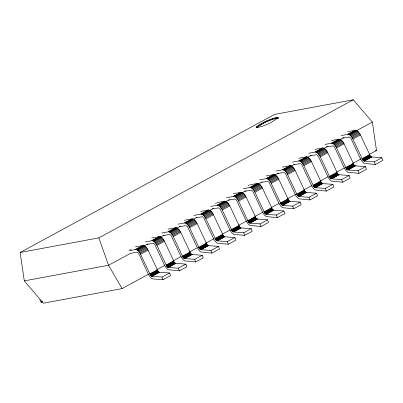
<?xml version="1.0" encoding="UTF-8"?>
<svg xmlns="http://www.w3.org/2000/svg" width="403" height="403" viewBox="0 0 403 403"><rect width="100%" height="100%" fill="white"/><g stroke="black" fill="none" stroke-linecap="round" stroke-linejoin="round"><path stroke-width="0.6" d="M256.197 127.126L256.258 127.701C263.995 126.275 272.156 122.804 278.02 117.585L277.823 117.374C270.075 118.653 262.439 122.376 256.197 127.126L256.53 127.852C262.771 123.101 270.408 119.379 278.156 118.099L278.352 118.311L278.02 117.585M148.591 274.186L122.044 288.593L43.373 303.207L24.291 280.901L20.15 252.49L274.599 114.407L353.27 99.793L372.352 122.099L376.488 150.51L369.299 154.414M20.15 252.49L98.821 237.871L353.27 99.793M129.993 249.82L131.071 249.235M215.414 203.47L216.492 202.885M248.072 185.743L249.15 185.158M129.02 250.772L135.514 249.563L143.05 245.472C145.584 245.553 147.1 248.188 148.148 250.187L158.127 271.355L159.502 272.221L169.567 272.982L170.56 275.597L163.024 279.687L152.959 278.926L151.352 278.241L148.672 275.017L139.03 254.081L137.861 252.621L136.708 252.172L130.542 253.321L108.558 265.25L24.291 280.901M145.352 241.911L151.845 240.702L159.381 236.611C161.915 236.692 163.427 239.327 164.479 241.326L174.459 262.494L175.829 263.361L185.894 264.121L186.891 266.736L179.35 270.826L168.247 269.733L166.54 268.333L165.003 266.151L154.807 244.399L153.291 243.306L146.868 244.46M161.684 233.05L168.177 231.841L175.713 227.75C178.247 227.831 179.758 230.466 180.811 232.466L190.785 253.633L192.16 254.495L202.225 255.255L203.218 257.875L195.682 261.965L184.574 260.872L182.871 259.472L181.335 257.29L171.139 235.538L169.623 234.445L163.2 235.594M178.01 224.184L184.503 222.98L192.045 218.889C194.573 218.97 196.09 221.605 197.138 223.605L207.117 244.767L208.492 245.634L218.557 246.394L219.549 249.014L212.013 253.104L200.906 252.011L199.198 250.611L197.666 248.429L187.471 226.672L185.954 225.584L179.531 226.733M193.752 215.434L200.835 214.119L208.371 210.028C210.905 210.104 212.416 212.744 213.469 214.744L223.448 235.906L224.824 236.773L234.884 237.533L235.881 240.153L228.345 244.243L217.237 243.15L215.529 241.75L213.993 239.568L203.797 217.811L202.281 216.723L195.858 217.872M210.673 206.462L217.167 205.258L224.703 201.168C227.237 201.243 228.748 203.878 229.801 205.878L239.775 227.045L241.15 227.912L251.215 228.672L252.207 231.292L244.671 235.382L233.564 234.284L231.861 232.889L230.325 230.707L220.129 208.95L218.612 207.862L212.19 209.011M226.41 197.712L233.493 196.392L241.034 192.307C243.568 192.382 245.079 195.017 246.127 197.017L256.106 218.184L257.482 219.051L267.547 219.811L268.539 222.431L261.003 226.516L249.895 225.423L248.193 224.028L246.656 221.846L236.46 200.09L234.944 198.996L228.521 200.15M243.331 188.74L249.825 187.531L257.361 183.441C259.895 183.521 261.406 186.156 262.459 188.156L272.438 209.323L273.813 210.19L283.873 210.95L284.871 213.565L277.335 217.655L266.227 216.562L264.519 215.162L262.983 212.986L252.792 191.229L251.271 190.135L244.848 191.289M259.663 179.879L266.156 178.67L273.692 174.58C276.226 174.66 277.738 177.295 278.79 179.295L288.77 200.462L290.14 201.329L300.205 202.084L301.197 204.704L293.661 208.794L282.558 207.701L280.851 206.301L279.314 204.12L269.118 182.368L267.602 181.274L261.179 182.423M275.99 171.013L282.488 169.809L290.024 165.719C292.558 165.799 294.069 168.434 295.122 170.434L305.096 191.596L306.471 192.463L316.536 193.223L317.529 195.843L309.993 199.933L298.885 198.84L297.182 197.44L295.646 195.259L285.45 173.502L283.934 172.413L277.511 173.562M292.321 162.152L298.814 160.948L306.351 156.858C308.884 156.933 310.401 159.573 311.448 161.573L321.428 182.735L322.803 183.602L332.868 184.362L333.86 186.982L326.324 191.072L315.217 189.979L313.509 188.579L311.972 186.398L301.782 164.641L300.265 163.553L293.842 164.701M308.653 153.291L315.146 152.087L322.682 147.997C325.216 148.072 326.727 150.712 327.78 152.707L337.759 173.874L339.13 174.741L349.194 175.501L350.192 178.121L342.651 182.211L331.548 181.113L329.84 179.718L328.304 177.537L318.108 155.78L316.592 154.692L310.169 155.84M324.984 144.43L331.478 143.221L339.014 139.136C341.548 139.211 343.059 141.846 344.112 143.846L354.086 165.013L355.461 165.88L365.526 166.641L366.518 169.26L358.982 173.345L347.875 172.252L346.172 170.857L344.636 168.676L334.44 146.919L332.923 145.826L326.501 146.979M341.311 135.569L347.804 134.36L355.345 130.27C357.874 130.35 359.39 132.985 360.438 134.985L370.417 156.152L371.793 157.019L381.858 157.78L382.85 160.394L375.314 164.484L364.206 163.391L362.499 161.991L360.967 159.815L350.771 138.058L349.255 136.965L342.832 138.118M135.514 249.563L143.559 245.467M151.845 240.702L159.89 236.606M168.177 231.841L176.217 227.745M184.503 222.98L192.548 218.879M200.835 214.119L208.88 210.018M217.167 205.258L225.206 201.157M233.493 196.392L241.538 192.296M249.825 187.531L257.87 183.436M266.156 178.67L274.201 174.575M282.488 169.809L290.528 165.709M298.814 160.948L306.859 156.848M315.146 152.087L323.191 147.987M331.478 143.221L339.517 139.126M347.804 134.36L355.849 130.265M136.023 249.558L136.587 249.709L144.123 245.618M152.354 240.697L152.913 240.848L160.454 236.757M168.681 231.831L169.245 231.982L176.781 227.891M185.012 222.97L185.576 223.121L193.113 219.031M201.344 214.109L201.908 214.26L209.444 210.17M217.67 205.248L218.235 205.399L225.771 201.309M234.002 196.387L234.566 196.538L242.102 192.448M250.334 187.526L250.898 187.677L258.434 183.587M266.66 178.66L267.224 178.811L274.765 174.721M282.992 169.799L283.556 169.95L291.092 165.86M299.323 160.938L299.887 161.089L307.424 156.999M315.655 152.077L316.214 152.228L323.755 148.138M331.981 143.216L332.546 143.367L340.082 139.277M348.313 134.355L348.877 134.506L356.413 130.416M144.123 245.951L147.946 243.875M160.449 237.085L164.278 235.009M176.781 228.224L180.604 226.148M193.113 219.363L196.936 217.288M209.444 210.502L213.268 208.427M225.771 201.641L229.599 199.566M242.102 192.78L245.926 190.705M258.434 183.914L262.257 181.839M274.76 175.053L278.589 172.978M291.092 166.192L294.915 164.117M307.424 157.331L311.247 155.256M323.755 148.47L327.579 146.395M340.082 139.609L343.905 137.534M356.413 130.743L372.352 122.099M136.587 249.709L137.191 250.011L144.727 245.921M152.913 240.848L153.518 241.15L161.054 237.06M169.245 231.982L169.849 232.289L177.385 228.199M185.576 223.121L186.181 223.428L193.717 219.338M201.908 214.26L202.508 214.567L210.049 210.477M218.235 205.399L218.839 205.701L226.375 201.611M234.566 196.538L235.171 196.84L242.707 192.75M250.898 187.677L251.502 187.979L259.038 183.889M267.224 178.811L267.829 179.118L275.365 175.028M283.556 169.95L284.16 170.257L291.696 166.167M299.887 161.089L300.492 161.396L308.028 157.306M316.214 152.228L316.818 152.53L324.355 148.445M332.546 143.367L333.15 143.669L340.686 139.579M348.877 134.506L349.482 134.809L357.018 130.718M39.766 299.782L41.136 302.331L42.214 301.746M137.191 250.011L137.816 250.459L145.352 246.374M153.518 241.15L154.142 241.599L161.684 237.508M169.849 232.289L170.474 232.738L178.01 228.647M186.181 223.428L186.806 223.877L194.342 219.786M202.508 214.567L203.137 215.016L210.673 210.925M218.839 205.701L219.464 206.155L227 202.064M235.171 196.84L235.795 197.294L243.331 193.203M251.502 187.979L252.127 188.428L259.663 184.337M267.829 179.118L268.453 179.567L275.995 175.476M284.16 170.257L284.785 170.706L292.321 166.615M300.492 161.396L301.117 161.845L308.653 157.754M316.818 152.53L317.443 152.984L324.984 148.893M333.15 143.669L333.775 144.123L341.311 140.032M349.482 134.809L350.106 135.257L357.642 131.166M137.816 250.459L138.441 251.044L145.982 246.953M154.142 241.599L154.772 242.183L162.308 238.092M170.474 232.738L171.104 233.317L178.64 229.231M186.806 223.877L187.435 224.456L194.971 220.365M203.137 215.016L203.762 215.595L211.298 211.504M219.464 206.155L220.093 206.734L227.63 202.644M235.795 197.294L236.425 197.873L243.961 193.783M252.127 188.428L252.752 189.012L260.293 184.922M268.453 179.567L269.083 180.151L276.619 176.061M284.785 170.706L285.415 171.285L292.951 167.195M301.117 161.845L301.746 162.424L309.282 158.334M317.443 152.984L318.073 153.563L325.609 149.473M333.775 144.123L334.404 144.702L341.94 140.612M350.106 135.257L350.736 135.841L358.272 131.751M138.441 251.044L139.055 251.739L146.591 247.649M154.772 242.183L155.387 242.878L162.923 238.788M171.104 233.317L171.713 234.012L179.254 229.922M187.435 224.456L188.045 225.151L195.581 221.061M203.762 215.595L204.376 216.29L211.913 212.2M220.093 206.734L220.703 207.429L228.244 203.339M236.425 197.873L237.035 198.568L244.571 194.478M252.752 189.012L253.366 189.707L260.902 185.617M269.083 180.151L269.698 180.841L277.234 176.751M285.415 171.285L286.024 171.98L293.56 167.89M301.746 162.424L302.356 163.119L309.892 159.029M318.073 153.563L318.687 154.258L326.223 150.168M334.404 144.702L335.014 145.397L342.555 141.307M350.736 135.841L351.345 136.536L358.882 132.446M139.055 251.739L139.629 252.525L147.171 248.434M155.387 242.878L155.961 243.664L163.497 239.573M171.713 234.012L172.293 234.803L179.829 230.712M188.045 225.151L188.624 225.937L196.16 221.852M204.376 216.29L204.951 217.076L212.487 212.986M220.703 207.429L221.282 208.215L228.818 204.125M237.035 198.568L237.614 199.354L245.15 195.264M253.366 189.707L253.94 190.493L261.482 186.403M269.698 180.841L270.272 181.632L277.808 177.542M286.024 171.98L286.604 172.766L294.14 168.681M302.356 163.119L302.93 163.905L310.471 159.815M318.687 154.258L319.262 155.044L326.798 150.954M335.014 145.397L335.593 146.183L343.129 142.093M351.345 136.536L351.925 137.322L359.461 133.232M139.629 252.525L140.158 253.381L147.694 249.291M155.961 243.664L156.485 244.52L164.021 240.43M172.293 234.803L172.816 235.654L180.353 231.569M188.624 225.937L189.148 226.793L196.684 222.703M204.951 217.076L205.475 217.932L213.016 213.842M221.282 208.215L221.806 209.071L229.342 204.981M237.614 199.354L238.138 200.21L245.674 196.12M253.94 190.493L254.464 191.349L262.005 187.259M270.272 181.632L270.796 182.488L278.332 178.398M286.604 172.766L287.127 173.622L294.664 169.532M302.93 163.905L303.459 164.762L310.995 160.671M319.262 155.044L319.786 155.901L327.322 151.81M335.593 146.183L336.117 147.04L343.653 142.949M351.925 137.322L352.449 138.179L359.985 134.088M169.567 272.982L162.026 277.073L151.966 276.312L150.591 275.445L140.612 254.278L148.148 250.187M185.894 264.121L178.358 268.207L168.293 267.451L166.918 266.585L156.943 245.417L164.479 241.326M202.225 255.255L194.689 259.346L184.624 258.585L183.249 257.719L173.27 236.556L180.811 232.466M218.557 246.394L211.016 250.485L200.956 249.724L199.581 248.858L189.601 227.695L197.138 223.605M234.884 237.533L227.347 241.624L217.282 240.863L215.912 239.997L205.933 218.829L213.469 214.744M251.215 228.672L243.679 232.763L233.614 232.002L232.239 231.136L222.265 209.968L229.801 205.878M267.547 219.811L260.011 223.902L249.946 223.141L248.57 222.275L238.591 201.107L246.127 197.017M283.873 210.95L276.337 215.041L266.272 214.28L264.902 213.414L254.923 192.246L262.459 188.156M300.205 202.084L292.669 206.175L282.604 205.414L281.229 204.553L271.254 183.385L278.79 179.295M316.536 193.223L309 197.314L298.935 196.553L297.56 195.687L287.581 174.524L295.122 170.434M332.868 184.362L325.327 188.453L315.267 187.692L313.892 186.826L303.912 165.663L311.448 161.573M349.194 175.501L341.658 179.592L331.593 178.831L330.223 177.965L320.244 156.797L327.78 152.707M365.526 166.641L357.99 170.731L347.925 169.97L346.55 169.104L336.57 147.936L344.112 143.846M381.858 157.78L374.316 161.87L364.257 161.109L362.881 160.243L352.902 139.075L360.438 134.985M156.888 269.683L164.636 265.481M172.932 260.978L181.229 256.474M189.526 251.971L197.269 247.769M205.565 243.266L213.862 238.762M222.159 234.259L230.461 229.76M238.203 225.554L246.5 221.056M254.797 216.552L263.094 212.049M270.836 207.847L279.138 203.344M287.435 198.84L295.731 194.337M303.474 190.135L311.771 185.632M320.068 181.128L328.364 176.63M336.112 172.424L344.409 167.925M352.706 163.422L361.002 158.918M149.614 273.944L157.155 269.854M165.945 265.083L173.481 260.993M182.277 256.222L189.813 252.132M198.603 247.356L206.145 243.271M214.935 238.495L222.471 234.405M231.267 229.634L238.803 225.544M247.598 220.773L255.134 216.683M263.925 211.913L271.461 207.822M280.256 203.052L287.792 198.961M296.588 194.191L304.124 190.1M312.914 185.325L320.456 181.234M329.246 176.464L336.782 172.373M345.578 167.603L353.114 163.512M361.904 158.742L369.445 154.651M149.82 274.352L157.356 270.262M166.152 265.491L173.688 261.401M182.483 256.63L190.02 252.54M198.81 247.769L206.351 243.679M215.142 238.908L222.678 234.818M231.473 230.048L239.009 225.957M247.805 221.182L255.341 217.091M264.131 212.321L271.667 208.23M280.463 203.46L287.999 199.369M296.794 194.599L304.33 190.508M313.121 185.738L320.657 181.647M329.453 176.877L336.989 172.786M345.784 168.011L353.32 163.92M362.111 159.15L369.652 155.059M150.057 274.745L157.593 270.655M166.389 265.884L173.925 261.794M182.715 257.023L190.256 252.933M199.047 248.162L206.583 244.072M215.378 239.301L222.914 235.211M231.71 230.44L239.246 226.35M248.036 221.574L255.573 217.484M264.368 212.713L271.904 208.623M280.7 203.853L288.236 199.762M297.026 194.992L304.562 190.901M313.358 186.131L320.894 182.04M329.689 177.27L337.225 173.179M346.016 168.404L353.557 164.318M362.347 159.543L369.883 155.452M150.314 275.113L157.85 271.023M166.646 266.252L174.182 262.162M182.977 257.391L190.513 253.301M199.304 248.53L206.845 244.44M215.635 239.664L223.171 235.579M231.967 230.803L239.503 226.713M248.293 221.942L255.834 217.852M264.625 213.081L272.161 208.991M280.956 204.22L288.493 200.13M297.288 195.359L304.824 191.269M313.615 186.498L321.151 182.408M329.946 177.632L337.482 173.542M346.278 168.771L353.814 164.681M362.604 159.91L370.145 155.82M150.591 275.445L158.127 271.355M166.918 266.585L174.459 262.494M183.249 257.719L190.785 253.633M199.581 248.858L207.117 244.767M215.912 239.997L223.448 235.906M232.239 231.136L239.775 227.045M248.57 222.275L256.106 218.184M264.902 213.414L272.438 209.323M281.229 204.553L288.77 200.462M297.56 195.687L305.096 191.596M313.892 186.826L321.428 182.735M330.223 177.965L337.759 173.874M346.55 169.104L354.086 165.013M362.881 160.243L370.417 156.152M150.873 275.733L158.409 271.642M167.205 266.867L174.741 262.781M183.536 258.006L191.072 253.915M199.863 249.145L207.399 245.054M216.194 240.284L223.73 236.193M232.526 231.423L240.062 227.332M248.853 222.562L256.394 218.471M265.184 213.701L272.72 209.61M281.516 204.835L289.052 200.744M297.847 195.974L305.383 191.883M314.174 187.113L321.71 183.022M330.505 178.252L338.041 174.161M346.837 169.391L354.373 165.301M363.163 160.53L370.705 156.44M151.16 275.964L158.696 271.874M167.492 267.103L175.028 263.013M183.823 258.242L191.36 254.152M200.15 249.381L207.686 245.291M216.482 240.52L224.018 236.43M232.813 231.66L240.349 227.569M249.14 222.794L256.681 218.703M265.471 213.933L273.007 209.842M281.803 205.072L289.339 200.981M298.129 196.211L305.67 192.12M314.461 187.35L321.997 183.259M330.792 178.489L338.329 174.398M347.124 169.623L354.66 165.532M363.451 160.762L370.987 156.671M151.442 276.146L158.978 272.055M167.774 267.28L175.31 263.189M184.106 258.419L191.642 254.328M200.432 249.558L207.968 245.467M216.764 240.697L224.3 236.606M233.095 231.836L240.631 227.745M249.422 222.975L256.958 218.884M265.753 214.109L273.289 210.023M282.085 205.248L289.621 201.157M298.411 196.387L305.953 192.296M314.743 187.526L322.279 183.436M331.075 178.665L338.611 174.575M347.406 169.804L354.942 165.714M363.733 160.943L371.269 156.853M151.714 276.262L159.25 272.171M168.041 267.396L175.582 263.305M184.373 258.535L191.909 254.444M200.704 249.674L208.24 245.583M217.036 240.813L224.572 236.722M233.362 231.952L240.898 227.861M249.694 223.091L257.23 219M266.025 214.225L273.561 210.139M282.352 205.364L289.888 201.273M298.683 196.503L306.22 192.412M315.015 187.642L322.551 183.551M331.342 178.781L338.883 174.69M347.673 169.92L355.209 165.829M364.005 161.059L371.541 156.969M151.966 276.312L159.502 272.221M168.293 267.451L175.829 263.361M184.624 258.585L192.16 254.495M200.956 249.724L208.492 245.634M217.282 240.863L224.824 236.773M233.614 232.002L241.15 227.912M249.946 223.141L257.482 219.051M266.272 214.28L273.813 210.19M282.604 205.414L290.14 201.329M298.935 196.553L306.471 192.463M315.267 187.692L322.803 183.602M331.593 178.831L339.13 174.741M347.925 169.97L355.461 165.88M364.257 161.109L371.793 157.019M41.136 302.331L42.703 301.515M347.668 131.695L355.345 130.27M331.337 140.561L339.014 139.136M315.01 149.422L322.682 147.997M298.678 158.283L306.351 156.858M282.347 167.144L290.024 165.719M375.258 150.742L376.488 150.51M266.02 176.005L273.692 174.58M249.689 184.866L257.361 183.441M233.357 193.732L241.034 192.307M217.026 202.593L224.703 201.168M200.699 211.454L208.371 210.028M184.367 220.315L192.045 218.889M168.036 229.176L175.713 227.75M151.709 238.037L159.381 236.611M135.378 246.898L143.05 245.472M122.044 288.593L108.558 265.25L98.821 237.871M352.449 138.179L352.902 139.075M336.117 147.04L336.57 147.936M319.786 155.901L320.244 156.797M303.459 164.762L303.912 165.663M287.127 173.622L287.581 174.524M270.796 182.488L271.254 183.385M254.464 191.349L254.923 192.246M238.138 200.21L238.591 201.107M221.806 209.071L222.265 209.968M205.475 217.932L205.933 218.829M189.148 226.793L189.601 227.695M172.816 235.654L173.27 236.556M156.485 244.52L156.943 245.417M140.158 253.381L140.612 254.278M277.823 117.374L278.156 118.099M277.299 117.318L277.632 118.044M276.463 117.424L276.796 118.15M275.34 117.681L275.672 118.406M273.964 118.089L274.297 118.814M272.378 118.633L272.71 119.359M270.63 119.293L270.962 120.018M268.776 120.054L269.108 120.779M266.867 120.89L267.199 121.61M264.962 121.771L265.295 122.497M263.119 122.678L263.451 123.404M261.401 123.585L261.728 124.31M259.849 124.456L260.182 125.182M258.514 125.268L258.847 125.993M257.446 125.998L257.774 126.723M256.661 126.628L256.993 127.348M374.316 161.87L375.314 164.484M357.99 170.731L358.982 173.345M341.658 179.592L342.651 182.211M325.327 188.453L326.324 191.072M309 197.314L309.993 199.933M292.669 206.175L293.661 208.794M276.337 215.041L277.335 217.655M260.011 223.902L261.003 226.516M243.679 232.763L244.671 235.382M227.347 241.624L228.345 244.243M211.016 250.485L212.013 253.104M194.689 259.346L195.682 261.965M178.358 268.207L179.35 270.826M162.026 277.073L163.024 279.687"/></g></svg>
